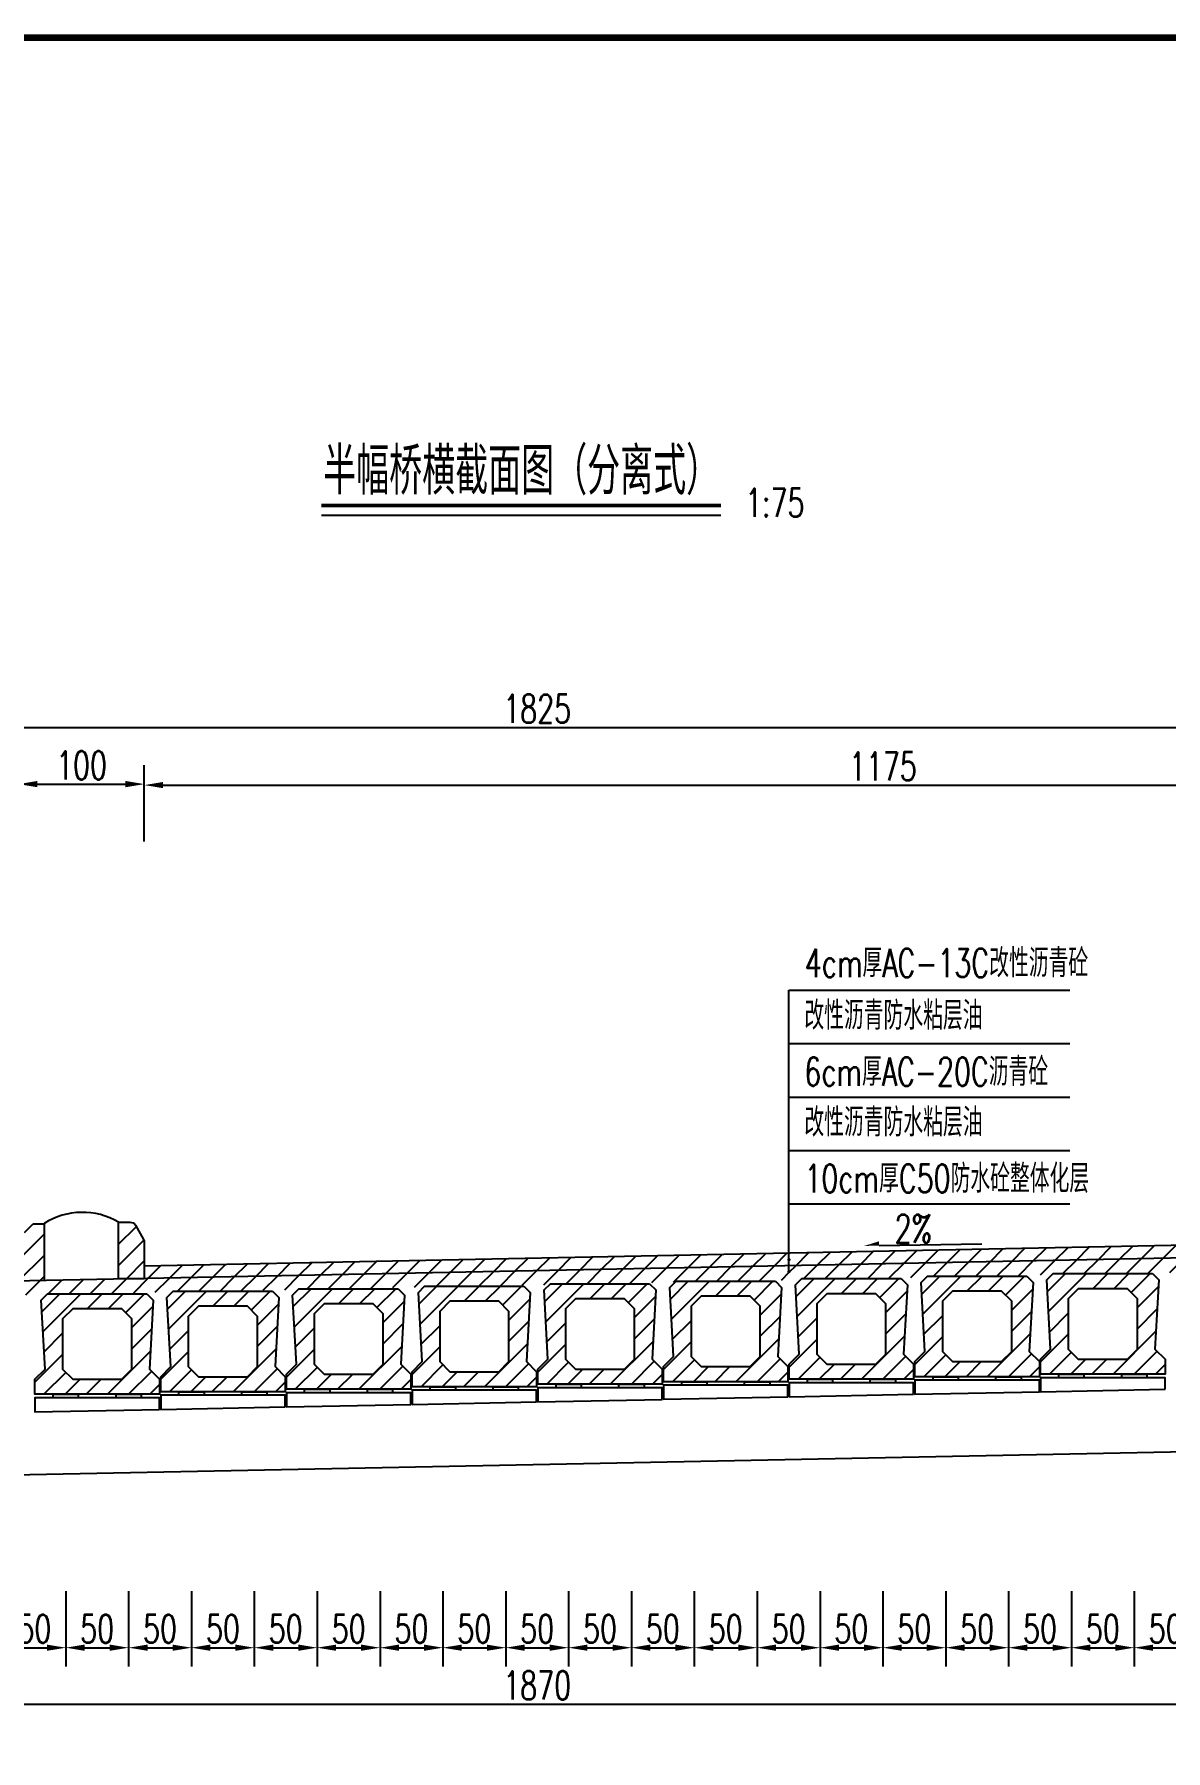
# Model space of a CAD drawing. Header units: millimetres. Extents: x -51 to 12129, y -1309 to -715.
# Drawn here: x 538.8 to 658.8, y -1203.4 to -1021.3 of the extents above; entities that cross this region are included whole.
import ezdxf
from ezdxf.enums import TextEntityAlignment as Align

# ---------------------------------------------------------------- set-up
doc = ezdxf.new("R2010")
doc.units = ezdxf.units.MM
doc.header["$LTSCALE"] = 0.25
for name, color, linetype in [('YOLLOW', 7, 'Continuous'), ('填充', 8, 'Continuous'), ('尺寸标注', 2, 'Continuous'), ('文字', 7, 'Continuous'), ('标注', 4, 'Continuous'), ('次轮廓线', 7, 'Continuous'), ('轮廓线', 1, 'Continuous')]:
    doc.layers.add(name, color=color, linetype=linetype)
doc.styles.get("Standard").update_dxf_attribs({"font": 'simplex1.shx', "width": 0.7, "bigfont": 'hztxt.shx'})
doc.dimstyles.new('比例1：75', dxfattribs={"dimtxt": 3, "dimasz": 2, "dimexe": 2, "dimexo": 1, "dimgap": 0.5, "dimtad": 1, "dimlfac": 7.5, "dimzin": 13, "dimdsep": 46, "dimtxsty": 'Standard', "dimcen": -0.09, "dimclrd": 256, "dimclre": 256, "dimclrt": 7, "dimaunit": 1, "dimadec": 0, "dimazin": 2, "dimtfac": 0.0005, "dimtix": 1, "dimtmove": 2, "dimatfit": 3, "dimfxl": 0, "dimtolj": 1, "dimtzin": 13, "dimarcsym": 0})
pattern_1 = [(45, (-596.2586, -35.1503), (-1.122532, 1.122532), [])]

# ---------------------------------------------------------------- blocks, each defined once
blk = doc.blocks.new('*D1836')
at = {"layer": 'Defpoints', "color": 0}
for p in [(713.84, -1094.84), (470.5, -1150.59), (713.84, -1150.59)]:
    blk.add_point(p, dxfattribs=at)
at = {"layer": '标注', "lineweight": -2}
for p, q in [((470.5, -1100.84), (470.5, -1092.84)), ((713.84, -1100.84), (713.84, -1092.84)), ((472.5, -1094.84), (711.84, -1094.84))]:
    blk.add_line(p, q, dxfattribs=at)
at = {"layer": '标注'}
for points in [[(472.5, -1094.5), (472.5, -1095.17), (470.5, -1094.84)], [(711.84, -1094.5), (711.84, -1095.17), (713.84, -1094.84)]]:
    blk.add_solid(points, dxfattribs=at)
at = {"layer": '标注', "color": 7, "insert": (592.17, -1092.84), "char_height": 3, "attachment_point": 5}
blk.add_mtext('\\A1;1825', dxfattribs=at)
blk = doc.blocks.new('*D1839')
at = {"layer": 'Defpoints', "color": 0}
for p in [(550.5, -1100.84), (537.17, -1151.95), (550.5, -1151.39)]:
    blk.add_point(p, dxfattribs=at)
at = {"layer": '标注', "lineweight": -2}
for p, q in [((537.17, -1106.84), (537.17, -1098.84)), ((550.5, -1106.84), (550.5, -1098.84)), ((539.17, -1100.84), (548.5, -1100.84))]:
    blk.add_line(p, q, dxfattribs=at)
at = {"layer": '标注'}
for points in [[(539.17, -1100.5), (539.17, -1101.17), (537.17, -1100.84)], [(548.5, -1100.5), (548.5, -1101.17), (550.5, -1100.84)]]:
    blk.add_solid(points, dxfattribs=at)
at = {"layer": '标注', "color": 7, "insert": (543.84, -1098.84), "char_height": 3, "attachment_point": 5}
blk.add_mtext('\\A1;100', dxfattribs=at)
blk = doc.blocks.new('*D1840')
at = {"layer": 'Defpoints', "color": 0}
for p in [(707.17, -1100.94), (550.5, -1151.39), (707.17, -1151.02)]:
    blk.add_point(p, dxfattribs=at)
at = {"layer": '标注', "lineweight": -2}
for p, q in [((550.5, -1106.94), (550.5, -1098.94)), ((707.17, -1106.94), (707.17, -1098.94)), ((552.5, -1100.94), (705.17, -1100.94))]:
    blk.add_line(p, q, dxfattribs=at)
at = {"layer": '标注'}
for points in [[(552.5, -1100.61), (552.5, -1101.27), (550.5, -1100.94)], [(705.17, -1100.61), (705.17, -1101.27), (707.17, -1100.94)]]:
    blk.add_solid(points, dxfattribs=at)
at = {"layer": '标注', "color": 7, "insert": (628.84, -1098.94), "char_height": 3, "attachment_point": 5}
blk.add_mtext('\\A1;1175', dxfattribs=at)
blk = doc.blocks.new('*D1842')
at = {"layer": 'Defpoints', "color": 0}
for p in [(716.84, -1170.55), (467.5, -1171.15), (716.84, -1198.44)]:
    blk.add_point(p, dxfattribs=at)
at = {"layer": '标注', "lineweight": -2}
for p, q in [((467.5, -1192.44), (467.5, -1200.44)), ((716.84, -1192.44), (716.84, -1200.44)), ((469.5, -1198.44), (714.84, -1198.44))]:
    blk.add_line(p, q, dxfattribs=at)
at = {"layer": '标注'}
for points in [[(469.5, -1198.11), (469.5, -1198.77), (467.5, -1198.44)], [(714.84, -1198.11), (714.84, -1198.77), (716.84, -1198.44)]]:
    blk.add_solid(points, dxfattribs=at)
at = {"layer": '标注', "color": 7, "insert": (592.17, -1196.44), "char_height": 3, "attachment_point": 5}
blk.add_mtext('\\A1;1870', dxfattribs=at)
blk = doc.blocks.new('*D1854')
at = {"layer": 'Defpoints', "color": 0}
for p in [(535.5, -1166.2), (542.17, -1165.94), (542.17, -1192.44)]:
    blk.add_point(p, dxfattribs=at)
at = {"layer": '标注', "lineweight": -2}
for p, q in [((535.5, -1186.44), (535.5, -1194.44)), ((542.17, -1186.44), (542.17, -1194.44)), ((537.5, -1192.44), (540.17, -1192.44))]:
    blk.add_line(p, q, dxfattribs=at)
at = {"layer": '标注'}
for points in [[(537.5, -1192.11), (537.5, -1192.77), (535.5, -1192.44)], [(540.17, -1192.11), (540.17, -1192.77), (542.17, -1192.44)]]:
    blk.add_solid(points, dxfattribs=at)
at = {"layer": '标注', "color": 7, "insert": (538.84, -1190.44), "char_height": 3, "attachment_point": 5}
blk.add_mtext('\\A1;50', dxfattribs=at)
blk = doc.blocks.new('*D1855')
at = {"layer": 'Defpoints', "color": 0}
for p in [(542.17, -1165.94), (548.84, -1165.94), (548.84, -1192.44)]:
    blk.add_point(p, dxfattribs=at)
at = {"layer": '标注', "lineweight": -2}
for p, q in [((542.17, -1186.44), (542.17, -1194.44)), ((548.84, -1186.44), (548.84, -1194.44)), ((544.17, -1192.44), (546.84, -1192.44))]:
    blk.add_line(p, q, dxfattribs=at)
at = {"layer": '标注'}
for points in [[(544.17, -1192.11), (544.17, -1192.77), (542.17, -1192.44)], [(546.84, -1192.11), (546.84, -1192.77), (548.84, -1192.44)]]:
    blk.add_solid(points, dxfattribs=at)
at = {"layer": '标注', "color": 7, "insert": (545.5, -1190.44), "char_height": 3, "attachment_point": 5}
blk.add_mtext('\\A1;50', dxfattribs=at)
blk = doc.blocks.new('*D1856')
at = {"layer": 'Defpoints', "color": 0}
for p in [(548.84, -1165.94), (555.5, -1165.67), (555.5, -1192.44)]:
    blk.add_point(p, dxfattribs=at)
at = {"layer": '标注', "lineweight": -2}
for p, q in [((548.84, -1186.44), (548.84, -1194.44)), ((555.5, -1186.44), (555.5, -1194.44)), ((550.84, -1192.44), (553.5, -1192.44))]:
    blk.add_line(p, q, dxfattribs=at)
at = {"layer": '标注'}
for points in [[(550.84, -1192.11), (550.84, -1192.77), (548.84, -1192.44)], [(553.5, -1192.11), (553.5, -1192.77), (555.5, -1192.44)]]:
    blk.add_solid(points, dxfattribs=at)
at = {"layer": '标注', "color": 7, "insert": (552.17, -1190.44), "char_height": 3, "attachment_point": 5}
blk.add_mtext('\\A1;50', dxfattribs=at)
blk = doc.blocks.new('*D1857')
at = {"layer": 'Defpoints', "color": 0}
for p in [(555.5, -1165.67), (562.17, -1165.67), (562.17, -1192.44)]:
    blk.add_point(p, dxfattribs=at)
at = {"layer": '标注', "lineweight": -2}
for p, q in [((555.5, -1186.44), (555.5, -1194.44)), ((562.17, -1186.44), (562.17, -1194.44)), ((557.5, -1192.44), (560.17, -1192.44))]:
    blk.add_line(p, q, dxfattribs=at)
at = {"layer": '标注'}
for points in [[(557.5, -1192.11), (557.5, -1192.77), (555.5, -1192.44)], [(560.17, -1192.11), (560.17, -1192.77), (562.17, -1192.44)]]:
    blk.add_solid(points, dxfattribs=at)
at = {"layer": '标注', "color": 7, "insert": (558.84, -1190.44), "char_height": 3, "attachment_point": 5}
blk.add_mtext('\\A1;50', dxfattribs=at)
blk = doc.blocks.new('*D1858')
at = {"layer": 'Defpoints', "color": 0}
for p in [(562.17, -1165.67), (568.84, -1165.4), (568.84, -1192.44)]:
    blk.add_point(p, dxfattribs=at)
at = {"layer": '标注', "lineweight": -2}
for p, q in [((562.17, -1186.44), (562.17, -1194.44)), ((568.84, -1186.44), (568.84, -1194.44)), ((564.17, -1192.44), (566.84, -1192.44))]:
    blk.add_line(p, q, dxfattribs=at)
at = {"layer": '标注'}
for points in [[(564.17, -1192.11), (564.17, -1192.77), (562.17, -1192.44)], [(566.84, -1192.11), (566.84, -1192.77), (568.84, -1192.44)]]:
    blk.add_solid(points, dxfattribs=at)
at = {"layer": '标注', "color": 7, "insert": (565.5, -1190.44), "char_height": 3, "attachment_point": 5}
blk.add_mtext('\\A1;50', dxfattribs=at)
blk = doc.blocks.new('*D1859')
at = {"layer": 'Defpoints', "color": 0}
for p in [(568.84, -1165.4), (575.5, -1165.4), (575.5, -1192.44)]:
    blk.add_point(p, dxfattribs=at)
at = {"layer": '标注', "lineweight": -2}
for p, q in [((568.84, -1186.44), (568.84, -1194.44)), ((575.5, -1186.44), (575.5, -1194.44)), ((570.84, -1192.44), (573.5, -1192.44))]:
    blk.add_line(p, q, dxfattribs=at)
at = {"layer": '标注'}
for points in [[(570.84, -1192.11), (570.84, -1192.77), (568.84, -1192.44)], [(573.5, -1192.11), (573.5, -1192.77), (575.5, -1192.44)]]:
    blk.add_solid(points, dxfattribs=at)
at = {"layer": '标注', "color": 7, "insert": (572.17, -1190.44), "char_height": 3, "attachment_point": 5}
blk.add_mtext('\\A1;50', dxfattribs=at)
blk = doc.blocks.new('*D1860')
at = {"layer": 'Defpoints', "color": 0}
for p in [(582.17, -1165.14), (575.5, -1165.4), (582.17, -1192.44)]:
    blk.add_point(p, dxfattribs=at)
at = {"layer": '标注', "lineweight": -2}
for p, q in [((575.5, -1186.44), (575.5, -1194.44)), ((582.17, -1186.44), (582.17, -1194.44)), ((577.5, -1192.44), (580.17, -1192.44))]:
    blk.add_line(p, q, dxfattribs=at)
at = {"layer": '标注'}
for points in [[(577.5, -1192.11), (577.5, -1192.77), (575.5, -1192.44)], [(580.17, -1192.11), (580.17, -1192.77), (582.17, -1192.44)]]:
    blk.add_solid(points, dxfattribs=at)
at = {"layer": '标注', "color": 7, "insert": (578.84, -1190.44), "char_height": 3, "attachment_point": 5}
blk.add_mtext('\\A1;50', dxfattribs=at)
blk = doc.blocks.new('*D1861')
at = {"layer": 'Defpoints', "color": 0}
for p in [(582.17, -1165.14), (588.84, -1165.14), (588.84, -1192.44)]:
    blk.add_point(p, dxfattribs=at)
at = {"layer": '标注', "lineweight": -2}
for p, q in [((582.17, -1186.44), (582.17, -1194.44)), ((588.84, -1186.44), (588.84, -1194.44)), ((584.17, -1192.44), (586.84, -1192.44))]:
    blk.add_line(p, q, dxfattribs=at)
at = {"layer": '标注'}
for points in [[(584.17, -1192.11), (584.17, -1192.77), (582.17, -1192.44)], [(586.84, -1192.11), (586.84, -1192.77), (588.84, -1192.44)]]:
    blk.add_solid(points, dxfattribs=at)
at = {"layer": '标注', "color": 7, "insert": (585.5, -1190.44), "char_height": 3, "attachment_point": 5}
blk.add_mtext('\\A1;50', dxfattribs=at)
blk = doc.blocks.new('*D1862')
at = {"layer": 'Defpoints', "color": 0}
for p in [(588.84, -1165.14), (595.5, -1164.87), (595.5, -1192.44)]:
    blk.add_point(p, dxfattribs=at)
at = {"layer": '标注', "lineweight": -2}
for p, q in [((588.84, -1186.44), (588.84, -1194.44)), ((595.5, -1186.44), (595.5, -1194.44)), ((590.84, -1192.44), (593.5, -1192.44))]:
    blk.add_line(p, q, dxfattribs=at)
at = {"layer": '标注'}
for points in [[(590.84, -1192.11), (590.84, -1192.77), (588.84, -1192.44)], [(593.5, -1192.11), (593.5, -1192.77), (595.5, -1192.44)]]:
    blk.add_solid(points, dxfattribs=at)
at = {"layer": '标注', "color": 7, "insert": (592.17, -1190.44), "char_height": 3, "attachment_point": 5}
blk.add_mtext('\\A1;50', dxfattribs=at)
blk = doc.blocks.new('*D1863')
at = {"layer": 'Defpoints', "color": 0}
for p in [(595.5, -1164.87), (602.17, -1164.87), (602.17, -1192.44)]:
    blk.add_point(p, dxfattribs=at)
at = {"layer": '标注', "lineweight": -2}
for p, q in [((595.5, -1186.44), (595.5, -1194.44)), ((602.17, -1186.44), (602.17, -1194.44)), ((597.5, -1192.44), (600.17, -1192.44))]:
    blk.add_line(p, q, dxfattribs=at)
at = {"layer": '标注'}
for points in [[(597.5, -1192.11), (597.5, -1192.77), (595.5, -1192.44)], [(600.17, -1192.11), (600.17, -1192.77), (602.17, -1192.44)]]:
    blk.add_solid(points, dxfattribs=at)
at = {"layer": '标注', "color": 7, "insert": (598.84, -1190.44), "char_height": 3, "attachment_point": 5}
blk.add_mtext('\\A1;50', dxfattribs=at)
blk = doc.blocks.new('*D1864')
at = {"layer": 'Defpoints', "color": 0}
for p in [(602.17, -1164.87), (608.84, -1164.6), (608.84, -1192.44)]:
    blk.add_point(p, dxfattribs=at)
at = {"layer": '标注', "lineweight": -2}
for p, q in [((602.17, -1186.44), (602.17, -1194.44)), ((608.84, -1186.44), (608.84, -1194.44)), ((604.17, -1192.44), (606.84, -1192.44))]:
    blk.add_line(p, q, dxfattribs=at)
at = {"layer": '标注'}
for points in [[(604.17, -1192.11), (604.17, -1192.77), (602.17, -1192.44)], [(606.84, -1192.11), (606.84, -1192.77), (608.84, -1192.44)]]:
    blk.add_solid(points, dxfattribs=at)
at = {"layer": '标注', "color": 7, "insert": (605.5, -1190.44), "char_height": 3, "attachment_point": 5}
blk.add_mtext('\\A1;50', dxfattribs=at)
blk = doc.blocks.new('*D1865')
at = {"layer": 'Defpoints', "color": 0}
for p in [(608.84, -1164.6), (615.5, -1164.6), (615.5, -1192.44)]:
    blk.add_point(p, dxfattribs=at)
at = {"layer": '标注', "lineweight": -2}
for p, q in [((608.84, -1186.44), (608.84, -1194.44)), ((615.5, -1186.44), (615.5, -1194.44)), ((610.84, -1192.44), (613.5, -1192.44))]:
    blk.add_line(p, q, dxfattribs=at)
at = {"layer": '标注'}
for points in [[(610.84, -1192.11), (610.84, -1192.77), (608.84, -1192.44)], [(613.5, -1192.11), (613.5, -1192.77), (615.5, -1192.44)]]:
    blk.add_solid(points, dxfattribs=at)
at = {"layer": '标注', "color": 7, "insert": (612.17, -1190.44), "char_height": 3, "attachment_point": 5}
blk.add_mtext('\\A1;50', dxfattribs=at)
blk = doc.blocks.new('*D1866')
at = {"layer": 'Defpoints', "color": 0}
for p in [(615.5, -1164.6), (622.17, -1164.34), (622.17, -1192.44)]:
    blk.add_point(p, dxfattribs=at)
at = {"layer": '标注', "lineweight": -2}
for p, q in [((615.5, -1186.44), (615.5, -1194.44)), ((622.17, -1186.44), (622.17, -1194.44)), ((617.5, -1192.44), (620.17, -1192.44))]:
    blk.add_line(p, q, dxfattribs=at)
at = {"layer": '标注'}
for points in [[(617.5, -1192.11), (617.5, -1192.77), (615.5, -1192.44)], [(620.17, -1192.11), (620.17, -1192.77), (622.17, -1192.44)]]:
    blk.add_solid(points, dxfattribs=at)
at = {"layer": '标注', "color": 7, "insert": (618.84, -1190.44), "char_height": 3, "attachment_point": 5}
blk.add_mtext('\\A1;50', dxfattribs=at)
blk = doc.blocks.new('*D1867')
at = {"layer": 'Defpoints', "color": 0}
for p in [(622.17, -1164.34), (628.84, -1164.34), (628.84, -1192.44)]:
    blk.add_point(p, dxfattribs=at)
at = {"layer": '标注', "lineweight": -2}
for p, q in [((622.17, -1186.44), (622.17, -1194.44)), ((628.84, -1186.44), (628.84, -1194.44)), ((624.17, -1192.44), (626.84, -1192.44))]:
    blk.add_line(p, q, dxfattribs=at)
at = {"layer": '标注'}
for points in [[(624.17, -1192.11), (624.17, -1192.77), (622.17, -1192.44)], [(626.84, -1192.11), (626.84, -1192.77), (628.84, -1192.44)]]:
    blk.add_solid(points, dxfattribs=at)
at = {"layer": '标注', "color": 7, "insert": (625.5, -1190.44), "char_height": 3, "attachment_point": 5}
blk.add_mtext('\\A1;50', dxfattribs=at)
blk = doc.blocks.new('*D1868')
at = {"layer": 'Defpoints', "color": 0}
for p in [(628.84, -1164.34), (635.5, -1164.07), (635.5, -1192.44)]:
    blk.add_point(p, dxfattribs=at)
at = {"layer": '标注', "lineweight": -2}
for p, q in [((628.84, -1186.44), (628.84, -1194.44)), ((635.5, -1186.44), (635.5, -1194.44)), ((630.84, -1192.44), (633.5, -1192.44))]:
    blk.add_line(p, q, dxfattribs=at)
at = {"layer": '标注'}
for points in [[(630.84, -1192.11), (630.84, -1192.77), (628.84, -1192.44)], [(633.5, -1192.11), (633.5, -1192.77), (635.5, -1192.44)]]:
    blk.add_solid(points, dxfattribs=at)
at = {"layer": '标注', "color": 7, "insert": (632.17, -1190.44), "char_height": 3, "attachment_point": 5}
blk.add_mtext('\\A1;50', dxfattribs=at)
blk = doc.blocks.new('*D1869')
at = {"layer": 'Defpoints', "color": 0}
for p in [(635.5, -1164.07), (642.17, -1164.07), (642.17, -1192.44)]:
    blk.add_point(p, dxfattribs=at)
at = {"layer": '标注', "lineweight": -2}
for p, q in [((635.5, -1186.44), (635.5, -1194.44)), ((642.17, -1186.44), (642.17, -1194.44)), ((637.5, -1192.44), (640.17, -1192.44))]:
    blk.add_line(p, q, dxfattribs=at)
at = {"layer": '标注'}
for points in [[(637.5, -1192.11), (637.5, -1192.77), (635.5, -1192.44)], [(640.17, -1192.11), (640.17, -1192.77), (642.17, -1192.44)]]:
    blk.add_solid(points, dxfattribs=at)
at = {"layer": '标注', "color": 7, "insert": (638.84, -1190.44), "char_height": 3, "attachment_point": 5}
blk.add_mtext('\\A1;50', dxfattribs=at)
blk = doc.blocks.new('*D1870')
at = {"layer": 'Defpoints', "color": 0}
for p in [(642.17, -1164.07), (648.84, -1163.8), (648.84, -1192.44)]:
    blk.add_point(p, dxfattribs=at)
at = {"layer": '标注', "lineweight": -2}
for p, q in [((642.17, -1186.44), (642.17, -1194.44)), ((648.84, -1186.44), (648.84, -1194.44)), ((644.17, -1192.44), (646.84, -1192.44))]:
    blk.add_line(p, q, dxfattribs=at)
at = {"layer": '标注'}
for points in [[(644.17, -1192.11), (644.17, -1192.77), (642.17, -1192.44)], [(646.84, -1192.11), (646.84, -1192.77), (648.84, -1192.44)]]:
    blk.add_solid(points, dxfattribs=at)
at = {"layer": '标注', "color": 7, "insert": (645.5, -1190.44), "char_height": 3, "attachment_point": 5}
blk.add_mtext('\\A1;50', dxfattribs=at)
blk = doc.blocks.new('*D1871')
at = {"layer": 'Defpoints', "color": 0}
for p in [(648.84, -1163.8), (655.5, -1163.8), (655.5, -1192.44)]:
    blk.add_point(p, dxfattribs=at)
at = {"layer": '标注', "lineweight": -2}
for p, q in [((648.84, -1186.44), (648.84, -1194.44)), ((655.5, -1186.44), (655.5, -1194.44)), ((650.84, -1192.44), (653.5, -1192.44))]:
    blk.add_line(p, q, dxfattribs=at)
at = {"layer": '标注'}
for points in [[(650.84, -1192.11), (650.84, -1192.77), (648.84, -1192.44)], [(653.5, -1192.11), (653.5, -1192.77), (655.5, -1192.44)]]:
    blk.add_solid(points, dxfattribs=at)
at = {"layer": '标注', "color": 7, "insert": (652.17, -1190.44), "char_height": 3, "attachment_point": 5}
blk.add_mtext('\\A1;50', dxfattribs=at)
blk = doc.blocks.new('*D1872')
at = {"layer": 'Defpoints', "color": 0}
for p in [(655.5, -1163.8), (662.17, -1163.54), (662.17, -1192.44)]:
    blk.add_point(p, dxfattribs=at)
at = {"layer": '标注', "lineweight": -2}
for p, q in [((655.5, -1186.44), (655.5, -1194.44)), ((662.17, -1186.44), (662.17, -1194.44)), ((657.5, -1192.44), (660.17, -1192.44))]:
    blk.add_line(p, q, dxfattribs=at)
at = {"layer": '标注'}
for points in [[(657.5, -1192.11), (657.5, -1192.77), (655.5, -1192.44)], [(660.17, -1192.11), (660.17, -1192.77), (662.17, -1192.44)]]:
    blk.add_solid(points, dxfattribs=at)
at = {"layer": '标注', "color": 7, "insert": (658.84, -1190.44), "char_height": 3, "attachment_point": 5}
blk.add_mtext('\\A1;50', dxfattribs=at)

msp = doc.modelspace()

# ---------------------------------------------------------------- hatches: boundary and pattern name
at = {"layer": '填充'}
h = msp.add_hatch(dxfattribs=at)
h.set_pattern_fill('ANSI31', color=256, scale=0.5, style=0)
h.set_pattern_definition(pattern_1)
h.paths.add_polyline_path([(550.50212, -1149.47492, 0.129788417), (550.41523, -1149.14583), (549.5585, -1147.63648, 0.269914508), (548.97872, -1147.2989), (547.77472, -1147.2989), (547.77472, -1153.2989), (550.50212, -1153.2989)])
h.paths.add_polyline_path([(550.50212, -1151.9653), (550.50212, -1153.2989), (618.87911, -1151.9348), (618.87911, -1151.33582, -0.414213562), (618.81573, -1151.27244, -0.414213562), (618.87911, -1151.20906), (618.87911, -1150.6012)])
h.paths.add_polyline_path([(618.87911, -1150.6012), (618.87911, -1151.20906, -0.414213562), (618.94249, -1151.27244, -0.414213562), (618.87911, -1151.33582), (618.87911, -1151.9348), (707.16879, -1150.17344), (707.16879, -1148.83984)])
h.paths.add_polyline_path([(707.16879, -1148.69477), (707.16879, -1151.69515), (713.83545, -1151.69515), (713.83545, -1149.69477), (712.50812, -1136.42147, 0.385313586), (712.44179, -1136.36144), (709.89574, -1136.36144, 0.385122823), (709.82941, -1136.42143), (708.83545, -1146.29477)])
h = msp.add_hatch(dxfattribs=at)
h.set_pattern_fill('ANSI31', color=256, scale=0.5, style=0)
h.set_pattern_definition(pattern_1)
h.paths.add_polyline_path([(475.83559, -1156.22848), (475.83559, -1151.8848), (473.83559, -1151.8648), (473.83559, -1148.79801), (470.50172, -1148.79801), (470.50172, -1156.22848)])
h.paths.add_polyline_path([(504.65227, -1150.83956), (504.65227, -1150.38576, -1), (504.65227, -1150.25901), (504.65227, -1149.77284), (473.83559, -1149.46468), (473.83559, -1150.5314)])
h.paths.add_polyline_path([(473.83559, -1150.5314), (473.83559, -1151.8648), (537.16879, -1152.49813), (537.16879, -1151.16473), (504.65227, -1150.83956), (504.65227, -1151.34781, -2.414213562), (504.58889, -1151.41119, -0.414213562), (504.65227, -1151.34781), (504.65227, -1150.83956)])
h.paths.add_polyline_path([(537.16879, -1151.16473), (537.16879, -1150.09801), (504.65227, -1149.77284), (504.65227, -1150.25901, -1), (504.65227, -1150.38576), (504.65227, -1150.83956)])
h.paths.add_polyline_path([(537.16879, -1152.49813), (535.83545, -1152.4848), (535.83545, -1153.5915), (539.89619, -1153.51049), (539.89619, -1147.51046), (538.69218, -1147.51046, 0.269914508), (538.11241, -1147.84803), (537.25567, -1149.35738, 0.129788417), (537.16879, -1149.68647)])
h.paths.add_polyline_path([(522.16892, -1153.86414), (522.16892, -1152.34813), (519.50226, -1152.32146), (519.50226, -1153.91734)])
h.paths.add_polyline_path([(507.16892, -1154.16339), (507.16892, -1152.19813), (504.50226, -1152.17146), (504.50226, -1154.21659)])
h.paths.add_polyline_path([(492.16892, -1152.04813), (489.50226, -1152.02146), (489.50226, -1154.51583), (492.16892, -1154.46263)])
h = msp.add_hatch(dxfattribs=at)
h.set_pattern_fill('ANSI31', color=256, scale=0.5, style=0)
h.set_pattern_definition(pattern_1)
h.paths.add_polyline_path([(606.80199, -1153.66199), (606.90216, -1153.56182), (611.91368, -1153.56182), (620.12983, -1153.40081), (620.23549, -1153.29515), (625.52152, -1153.29515), (633.45767, -1153.13963), (633.56881, -1153.02848), (639.12935, -1153.02848), (646.78551, -1152.87845), (646.90214, -1152.76182), (652.73719, -1152.76182), (660.11335, -1152.61727), (660.23546, -1152.49515), (666.34502, -1152.49515), (673.44118, -1152.35609), (673.56879, -1152.22848), (679.95286, -1152.22848), (686.76902, -1152.09491), (686.90211, -1151.96182), (693.56069, -1151.96182), (700.09687, -1151.83373), (700.23546, -1151.69515), (707.16879, -1151.69515), (707.16879, -1150.17344), (618.87911, -1151.9348), (618.87911, -1152.48752, -2.414213562), (618.81573, -1152.5509, -0.414213562), (618.87911, -1152.48752), (618.87911, -1151.9348), (475.83559, -1154.78848), (475.83559, -1156.22848), (486.85145, -1156.0126), (486.90223, -1155.96182), (489.44317, -1155.96182), (500.17928, -1155.75142), (500.23556, -1155.69515), (503.051, -1155.69515), (513.50712, -1155.49025), (513.56888, -1155.42848), (516.65884, -1155.42848), (526.83496, -1155.22907), (526.90221, -1155.16182), (530.26667, -1155.16182), (540.1628, -1154.96789), (540.23553, -1154.89515), (543.87451, -1154.89515), (553.49064, -1154.70671), (553.56886, -1154.62848), (557.48234, -1154.62848), (566.81848, -1154.44553), (566.90218, -1154.36182), (571.09018, -1154.36182), (580.14631, -1154.18435), (580.23551, -1154.09515), (584.69801, -1154.09515), (593.47415, -1153.92317), (593.56883, -1153.82848), (598.30585, -1153.82848)])
h = msp.add_hatch(dxfattribs=at)
h.set_pattern_fill('ANSI31', color=256, scale=0.5, style=0)
h.set_pattern_definition([(45, (-525.254, -285.2277), (-1.122532, 1.122532), [])])
h.paths.add_polyline_path([(592.09919, -1164.76186), (592.09919, -1163.16191), (591.03255, -1162.09526), (591.43254, -1154.76212), (590.76589, -1154.09547), (580.23281, -1154.09547), (579.56618, -1154.76212), (579.96617, -1162.09527), (578.89953, -1163.16191), (578.89953, -1164.76187)])
h.paths.add_polyline_path([(582.89943, -1163.16191), (581.83278, -1162.09527), (581.83278, -1156.76208), (582.89943, -1155.69544), (588.09929, -1155.69543), (589.16593, -1156.76207), (589.16593, -1162.09527), (588.09929, -1163.16191)], flags=16)
h = msp.add_hatch(dxfattribs=at)
h.set_pattern_fill('ANSI31', color=256, scale=0.5, style=0)
h.set_pattern_definition([(45, (-511.921, -284.9611), (-1.122532, 1.122532), [])])
h.paths.add_polyline_path([(605.43218, -1164.4952), (605.43218, -1162.89525), (604.36554, -1161.8286), (604.76553, -1154.49546), (604.09888, -1153.82881), (593.5658, -1153.82881), (592.89917, -1154.49546), (593.29916, -1161.82861), (592.23252, -1162.89525), (592.23252, -1164.49521)])
h.paths.add_polyline_path([(596.23242, -1162.89525), (595.16578, -1161.82861), (595.16578, -1156.49542), (596.23242, -1155.42878), (601.43228, -1155.42877), (602.49893, -1156.49541), (602.49893, -1161.82861), (601.43228, -1162.89525)], flags=16)
h = msp.add_hatch(dxfattribs=at)
h.set_pattern_fill('ANSI31', color=256, scale=0.5, style=0)
h.set_pattern_definition([(45, (-498.5874, -284.6944), (-1.122532, 1.122532), [])])
h.paths.add_polyline_path([(618.76584, -1164.22853), (618.76584, -1162.62858), (617.6992, -1161.56193), (618.09919, -1154.22879), (617.43254, -1153.56214), (606.89946, -1153.56214), (606.23283, -1154.22879), (606.63282, -1161.56194), (605.56618, -1162.62858), (605.56618, -1164.22854)])
h.paths.add_polyline_path([(609.56608, -1162.62858), (608.49943, -1161.56194), (608.49943, -1156.22875), (609.56608, -1155.1621), (614.76594, -1155.16209), (615.83258, -1156.22874), (615.83258, -1161.56194), (614.76594, -1162.62858)], flags=16)
h = msp.add_hatch(dxfattribs=at)
h.set_pattern_fill('ANSI31', color=256, scale=0.5, style=0)
h.set_pattern_definition([(45, (-485.2544, -284.4277), (-1.122532, 1.122532), [])])
h.paths.add_polyline_path([(632.09883, -1163.96187), (632.09883, -1162.36192), (631.03219, -1161.29527), (631.43218, -1153.96213), (630.76553, -1153.29548), (620.23245, -1153.29548), (619.56582, -1153.96213), (619.96581, -1161.29528), (618.89917, -1162.36192), (618.89917, -1163.96188)])
h.paths.add_polyline_path([(622.89907, -1162.36192), (621.83243, -1161.29528), (621.83243, -1155.96209), (622.89907, -1154.89544), (628.09893, -1154.89543), (629.16558, -1155.96208), (629.16558, -1161.29528), (628.09893, -1162.36192)], flags=16)
h = msp.add_hatch(dxfattribs=at)
h.set_pattern_fill('ANSI31', color=256, scale=0.5, style=0)
h.set_pattern_definition([(45, (-471.9207, -284.161), (-1.122532, 1.122532), [])])
h.paths.add_polyline_path([(645.43249, -1163.69519), (645.43249, -1162.09525), (644.36585, -1161.02859), (644.76584, -1153.69545), (644.09919, -1153.0288), (633.56611, -1153.0288), (632.89948, -1153.69545), (633.29947, -1161.0286), (632.23283, -1162.09525), (632.23283, -1163.6952)])
h.paths.add_polyline_path([(636.23273, -1162.09525), (635.16608, -1161.0286), (635.16608, -1155.69541), (636.23273, -1154.62877), (641.43259, -1154.62876), (642.49923, -1155.6954), (642.49923, -1161.0286), (641.43259, -1162.09525)], flags=16)
h = msp.add_hatch(dxfattribs=at)
h.set_pattern_fill('ANSI31', color=256, scale=0.5, style=0)
h.set_pattern_definition([(45, (-458.5877, -283.8944), (-1.122532, 1.122532), [])])
h.paths.add_polyline_path([(658.76548, -1163.42853), (658.76548, -1161.82859), (657.69884, -1160.76193), (658.09883, -1153.42879), (657.43218, -1152.76214), (646.8991, -1152.76214), (646.23247, -1153.42879), (646.63246, -1160.76194), (645.56582, -1161.82859), (645.56582, -1163.42854)])
h.paths.add_polyline_path([(649.56572, -1161.82859), (648.49908, -1160.76194), (648.49908, -1155.42875), (649.56572, -1154.36211), (654.76558, -1154.3621), (655.83223, -1155.42874), (655.83223, -1160.76194), (654.76558, -1161.82859)], flags=16)
h = msp.add_hatch(dxfattribs=at)
h.set_pattern_fill('ANSI31', color=256, scale=0.5, style=0)
h.set_pattern_definition([(45, (-565.253, -286.0277), (-1.122532, 1.122532), [])])
h.paths.add_polyline_path([(552.10021, -1165.56184), (552.10021, -1163.96189), (551.03357, -1162.89524), (551.43356, -1155.5621), (550.76691, -1154.89545), (540.23383, -1154.89545), (539.5672, -1155.5621), (539.9672, -1162.89525), (538.90055, -1163.96189), (538.90055, -1165.56185)])
h.paths.add_polyline_path([(542.90045, -1163.96189), (541.83381, -1162.89525), (541.83381, -1157.56206), (542.90045, -1156.49542), (548.10031, -1156.49541), (549.16696, -1157.56205), (549.16696, -1162.89525), (548.10031, -1163.96189)], flags=16)
h = msp.add_hatch(dxfattribs=at)
h.set_pattern_fill('ANSI31', color=256, scale=0.5, style=0)
h.set_pattern_definition([(45, (-551.92, -285.761), (-1.122532, 1.122532), [])])
h.paths.add_polyline_path([(565.43321, -1165.29518), (565.43321, -1163.69523), (564.36656, -1162.62858), (564.76656, -1155.29544), (564.09991, -1154.62879), (553.56682, -1154.62879), (552.90019, -1155.29544), (553.30019, -1162.62859), (552.23354, -1163.69523), (552.23354, -1165.29519)])
h.paths.add_polyline_path([(556.23344, -1163.69523), (555.1668, -1162.62859), (555.1668, -1157.2954), (556.23344, -1156.22876), (561.43331, -1156.22875), (562.49995, -1157.29539), (562.49995, -1162.62859), (561.43331, -1163.69523)], flags=16)
h = msp.add_hatch(dxfattribs=at)
h.set_pattern_fill('ANSI31', color=256, scale=0.5, style=0)
h.set_pattern_definition([(45, (-538.587, -285.4944), (-1.122532, 1.122532), [])])
h.paths.add_polyline_path([(578.7662, -1165.02852), (578.7662, -1163.42857), (577.69955, -1162.36192), (578.09955, -1155.02878), (577.4329, -1154.36213), (566.89982, -1154.36213), (566.23319, -1155.02878), (566.63318, -1162.36193), (565.56654, -1163.42857), (565.56654, -1165.02853)])
h.paths.add_polyline_path([(569.56644, -1163.42857), (568.49979, -1162.36193), (568.49979, -1157.02874), (569.56644, -1155.9621), (574.7663, -1155.96209), (575.83294, -1157.02873), (575.83294, -1162.36193), (574.7663, -1163.42857)], flags=16)

# ---------------------------------------------------------------- linework, layer by layer
at = {"const_width": 0.7}
msp.add_lwpolyline([(779.3309, -1021.65471), (399.3309, -1021.65471), (399.3309, -1298.65471), (779.3309, -1298.65471), (779.3309, -1021.65471)], dxfattribs=at)
msp.add_arc((543.94009, -1153.88872), 7.62431, 59.8047954, 122.126843)
at = {"layer": 'YOLLOW', "color": 0}
msp.add_line((618.87911, -1152.48752), (618.87911, -1122.70579), dxfattribs=at)
at = {"layer": '尺寸标注', "color": 7, "linetype": 'Continuous'}
for p, q in [((618.87911, -1122.70579), (648.66567, -1122.70579)), ((618.87911, -1128.36763), (648.66567, -1128.36763)), ((618.87911, -1134.02946), (648.66567, -1134.02946)), ((618.87911, -1139.69129), (648.66567, -1139.69129)), ((618.87911, -1145.35313), (648.66567, -1145.35313))]:
    msp.add_line(p, q, dxfattribs=at)
at = {"layer": '尺寸标注', "color": 1, "linetype": 'Continuous'}
for centre in [(618.87911, -1151.27244), (618.87911, -1152.5509)]:
    msp.add_circle(centre, 0.06338, dxfattribs=at)
at = {"layer": '文字'}
msp.add_line((569.28287, -1072.29314), (611.66082, -1072.29314), dxfattribs=at)
at = {"layer": '文字', "ltscale": 10}
msp.add_line((628.43132, -1149.77812, -0.05458), (639.33926, -1149.58554, -0.05458), dxfattribs=at)
at = {"layer": '文字', "const_width": 0.4}
msp.add_lwpolyline([(569.28287, -1071.29314), (611.66082, -1071.29314)], dxfattribs=at)
at = {"layer": '文字', "ltscale": 10}
msp.add_solid([(626.83026, -1149.83031, -0.05458), (628.4238, -1149.33493, -0.05458), (628.43132, -1149.77812, -0.05458)], dxfattribs=at)
at = {"layer": '次轮廓线'}
for points in [[(590.76886, -1154.09515), (591.43552, -1154.76182), (591.03552, -1162.09514), (592.10219, -1163.16182), (592.10219, -1164.76181), (578.9022, -1164.76182), (578.9022, -1163.16182), (579.96887, -1162.09515), (579.56886, -1154.76182), (580.23551, -1154.09515)], [(604.10218, -1153.82848), (604.76885, -1154.49515), (604.36884, -1161.82847), (605.43551, -1162.89515), (605.43551, -1164.49514), (592.23552, -1164.49515), (592.23552, -1162.89515), (593.30219, -1161.82848), (592.90219, -1154.49515), (593.56883, -1153.82848)], [(617.43551, -1153.56182), (618.10217, -1154.22848), (617.70217, -1161.56181), (618.76884, -1162.62849), (618.76884, -1164.22847), (605.56885, -1164.22848), (605.56885, -1162.62849), (606.63552, -1161.56182), (606.23551, -1154.22848), (606.90216, -1153.56182)], [(630.76883, -1153.29515), (631.4355, -1153.96182), (631.03549, -1161.29514), (632.10216, -1162.36182), (632.10216, -1163.96181), (618.90217, -1163.96182), (618.90217, -1162.36182), (619.96884, -1161.29515), (619.56884, -1153.96182), (620.23549, -1153.29515)], [(644.10216, -1153.02848), (644.76882, -1153.69515), (644.36882, -1161.02847), (645.43549, -1162.09515), (645.43549, -1163.69514), (632.2355, -1163.69515), (632.2355, -1162.09515), (633.30217, -1161.02848), (632.90216, -1153.69515), (633.56881, -1153.02848)], [(657.43548, -1152.76182), (658.10215, -1153.42848), (657.70214, -1160.76181), (658.76881, -1161.82849), (658.76881, -1163.42847), (645.56882, -1163.42848), (645.56882, -1161.82849), (646.63549, -1160.76182), (646.23549, -1153.42848), (646.90214, -1152.76182)], [(550.76888, -1154.89515), (551.43555, -1155.56182), (551.03554, -1162.89514), (552.10221, -1163.96182), (552.10221, -1165.56181), (538.90222, -1165.56182), (538.90222, -1163.96182), (539.96889, -1162.89515), (539.56889, -1155.56182), (540.23553, -1154.89515)], [(564.1022, -1154.62848), (564.76887, -1155.29515), (564.36887, -1162.62847), (565.43554, -1163.69515), (565.43554, -1165.29514), (552.23555, -1165.29515), (552.23555, -1163.69515), (553.30222, -1162.62848), (552.90221, -1155.29515), (553.56886, -1154.62848)], [(577.43553, -1154.36182), (578.1022, -1155.02848), (577.70219, -1162.36181), (578.76886, -1163.42849), (578.76886, -1165.02847), (565.56887, -1165.02848), (565.56887, -1163.42849), (566.63554, -1162.36182), (566.23554, -1155.02848), (566.90218, -1154.36182)]]:
    msp.add_lwpolyline(points, close=True, dxfattribs=at)
for points in [[(569.56887, -1163.42849), (574.76886, -1163.42849), (575.83553, -1162.36182), (575.83553, -1157.02848), (574.76886, -1155.96181), (569.56887, -1155.96182), (568.5022, -1157.02849), (568.5022, -1162.36182), (569.56887, -1163.42849)], [(582.9022, -1163.16182), (588.10219, -1163.16182), (589.16886, -1162.09515), (589.16886, -1156.76182), (588.10219, -1155.69515), (582.9022, -1155.69516), (581.83553, -1156.76183), (581.83553, -1162.09515), (582.9022, -1163.16182)], [(596.23552, -1162.89515), (601.43551, -1162.89515), (602.50218, -1161.82848), (602.50218, -1156.49515), (601.43551, -1155.42848), (596.23552, -1155.42849), (595.16885, -1156.49516), (595.16885, -1161.82848), (596.23552, -1162.89515)], [(609.56885, -1162.62849), (614.76884, -1162.62849), (615.83551, -1161.56182), (615.83551, -1156.22848), (614.76884, -1155.16181), (609.56885, -1155.16182), (608.50218, -1156.22849), (608.50218, -1161.56182), (609.56885, -1162.62849)], [(622.90217, -1162.36182), (628.10216, -1162.36182), (629.16883, -1161.29515), (629.16883, -1155.96182), (628.10216, -1154.89515), (622.90217, -1154.89516), (621.8355, -1155.96183), (621.8355, -1161.29515), (622.90217, -1162.36182)], [(636.2355, -1162.09515), (641.43549, -1162.09515), (642.50216, -1161.02848), (642.50216, -1155.69515), (641.43549, -1154.62848), (636.2355, -1154.62849), (635.16883, -1155.69516), (635.16883, -1161.02848), (636.2355, -1162.09515)], [(649.56882, -1161.82849), (654.76881, -1161.82849), (655.83549, -1160.76182), (655.83549, -1155.42848), (654.76881, -1154.36181), (649.56882, -1154.36182), (648.50215, -1155.42849), (648.50215, -1160.76182), (649.56882, -1161.82849)], [(542.90222, -1163.96182), (548.10221, -1163.96182), (549.16888, -1162.89515), (549.16888, -1157.56182), (548.10221, -1156.49515), (542.90222, -1156.49516), (541.83555, -1157.56183), (541.83555, -1162.89515), (542.90222, -1163.96182)], [(556.23555, -1163.69515), (561.43554, -1163.69515), (562.50221, -1162.62848), (562.50221, -1157.29515), (561.43554, -1156.22848), (556.23555, -1156.22849), (555.16888, -1157.29516), (555.16888, -1162.62848), (556.23555, -1163.69515)]]:
    msp.add_lwpolyline(points, dxfattribs=at)
at = {"layer": '轮廓线'}
for p, q in [((539.89619, -1147.51046), (538.69218, -1147.51046)), ((539.89619, -1153.51046), (539.89619, -1147.51046)), ((707.16879, -1150.17344), (475.83559, -1154.78848)), ((707.16879, -1148.83984), (550.50212, -1151.9653)), ((716.83545, -1170.54811), (467.50226, -1175.52224))]:
    msp.add_line(p, q, dxfattribs=at)
msp.add_lwpolyline([(550.50212, -1153.2989), (547.77472, -1153.2989), (547.77472, -1147.2989), (548.97872, -1147.2989, -0.269914508), (549.5585, -1147.63648), (550.41523, -1149.14583, -0.129788417), (550.50212, -1149.47492)], format="xyb", close=True, dxfattribs=at)
for points in [[(567.5022, -1165.02848), (570.16887, -1165.02848), (570.16887, -1165.40182), (567.5022, -1165.40182)], [(574.16887, -1165.02848), (576.83553, -1165.02848), (576.83553, -1165.40181), (574.16887, -1165.40181)], [(592.10219, -1166.36315), (592.10219, -1165.13515), (578.9022, -1165.13515), (578.9022, -1166.62715)], [(580.83553, -1164.76182), (583.50219, -1164.76182), (583.50219, -1165.13515), (580.83553, -1165.13515)], [(587.50219, -1164.76181), (590.16886, -1164.76181), (590.16886, -1165.13514), (587.50219, -1165.13514)], [(605.43551, -1166.09648), (605.43551, -1164.86848), (592.23552, -1164.86848), (592.23552, -1166.36048)], [(594.16885, -1164.49515), (596.83552, -1164.49515), (596.83552, -1164.86848), (594.16885, -1164.86848)], [(600.83552, -1164.49514), (603.50218, -1164.49514), (603.50218, -1164.86848), (600.83552, -1164.86848)], [(618.76884, -1165.82982), (618.76884, -1164.60182), (605.56885, -1164.60182), (605.56885, -1166.09382)], [(607.50218, -1164.22848), (610.16884, -1164.22848), (610.16884, -1164.60182), (607.50218, -1164.60182)], [(614.16884, -1164.22848), (616.83551, -1164.22848), (616.83551, -1164.60181), (614.16884, -1164.60181)], [(632.10216, -1165.56315), (632.10216, -1164.33515), (618.90217, -1164.33515), (618.90217, -1165.82715)], [(620.8355, -1163.96182), (623.50217, -1163.96182), (623.50217, -1164.33515), (620.8355, -1164.33515)], [(627.50217, -1163.96181), (630.16883, -1163.96181), (630.16883, -1164.33514), (627.50217, -1164.33514)], [(645.43549, -1165.29648), (645.43549, -1164.06848), (632.2355, -1164.06848), (632.2355, -1165.56048)], [(634.16883, -1163.69515), (636.83549, -1163.69515), (636.83549, -1164.06848), (634.16883, -1164.06848)], [(640.83549, -1163.69514), (643.50216, -1163.69514), (643.50216, -1164.06848), (640.83549, -1164.06848)], [(658.76881, -1165.02982), (658.76881, -1163.80182), (645.56882, -1163.80182), (645.56882, -1165.29382)], [(647.50215, -1163.42848), (650.16882, -1163.42848), (650.16882, -1163.80182), (647.50215, -1163.80182)], [(654.16882, -1163.42848), (656.83549, -1163.42848), (656.83549, -1163.80181), (654.16882, -1163.80181)], [(552.10221, -1167.16315), (552.10221, -1165.93515), (538.90222, -1165.93515), (538.90222, -1167.42715)], [(540.83555, -1165.56182), (543.50222, -1165.56182), (543.50222, -1165.93515), (540.83555, -1165.93515)], [(547.50222, -1165.56181), (550.16888, -1165.56181), (550.16888, -1165.93514), (547.50222, -1165.93514)], [(565.43554, -1166.89648), (565.43554, -1165.66848), (552.23555, -1165.66848), (552.23555, -1167.16048)], [(554.16888, -1165.29515), (556.83554, -1165.29515), (556.83554, -1165.66848), (554.16888, -1165.66848)], [(560.83554, -1165.29514), (563.50221, -1165.29514), (563.50221, -1165.66848), (560.83554, -1165.66848)], [(578.76886, -1166.62982), (578.76886, -1165.40182), (565.56887, -1165.40182), (565.56887, -1166.89382)]]:
    msp.add_lwpolyline(points, close=True, dxfattribs=at)

# ---------------------------------------------------------------- texts
at = {"layer": '尺寸标注', "color": 7, "linetype": 'Continuous', "width": 0.7}
for s, p in [('4cm厚AC-13C改性沥青砼', (620.5539, -1121.31822)), ('改性沥青防水粘层油', (620.50818, -1126.88327)), ('6cm厚AC-20C沥青砼', (620.50818, -1132.84862)), ('改性沥青防水粘层油', (620.50818, -1138.20693)), ('10cm厚C50防水砼整体化层', (620.50818, -1144.17228))]:
    msp.add_text(s, height=3, dxfattribs=at).set_placement(p)
at = {"layer": '文字', "width": 0.7}
for s, height, p in [('半幅桥横截面图（分离式）', 5, (590.47201, -1067.623)), ('1:75', 3, (617.3751, -1070.99405))]:
    msp.add_text(s, height=height, dxfattribs=at).set_placement(p, align=Align.MIDDLE_CENTER)
msp.add_text('2%', height=3, dxfattribs=at).set_placement((630.08691, -1149.49437))

# ---------------------------------------------------------------- dimensions: what is measured, and where the dimension line sits
at = {"layer": '标注'}
for base, p1, p2, picture, middle in [((713.83545, -1094.83802), (470.50172, -1150.59282), (713.83545, -1150.59282), '*D1836', (592.16859, -1092.83802)), ((550.50212, -1100.83802), (537.16879, -1151.94513), (550.50212, -1151.38691), '*D1839', (543.83545, -1098.83802)), ((707.16879, -1100.9413), (550.50212, -1151.38691), (707.16879, -1151.0188), '*D1840', (628.83545, -1098.9413)), ((582.16886, -1192.44084), (575.5022, -1165.40181), (582.16886, -1165.13515), '*D1860', (578.83553, -1190.44084)), ((588.83553, -1192.44084), (582.16886, -1165.13515), (588.83553, -1165.13514), '*D1861', (585.50219, -1190.44084)), ((595.50218, -1192.44084), (588.83553, -1165.13514), (595.50218, -1164.86848), '*D1862', (592.16886, -1190.44084)), ((602.16885, -1192.44084), (595.50218, -1164.86848), (602.16885, -1164.86848), '*D1863', (598.83552, -1190.44084)), ((608.83551, -1192.44084), (602.16885, -1164.86848), (608.83551, -1164.60182), '*D1864', (605.50218, -1190.44084)), ((615.50218, -1192.44084), (608.83551, -1164.60182), (615.50218, -1164.60181), '*D1865', (612.16884, -1190.44084)), ((622.16883, -1192.44084), (615.50218, -1164.60181), (622.16883, -1164.33515), '*D1866', (618.83551, -1190.44084)), ((628.8355, -1192.44084), (622.16883, -1164.33515), (628.8355, -1164.33514), '*D1867', (625.50217, -1190.44084)), ((635.50216, -1192.44084), (628.8355, -1164.33514), (635.50216, -1164.06848), '*D1868', (632.16883, -1190.44084)), ((642.16883, -1192.44084), (635.50216, -1164.06848), (642.16883, -1164.06848), '*D1869', (638.83549, -1190.44084)), ((648.83549, -1192.44084), (642.16883, -1164.06848), (648.83549, -1163.80182), '*D1870', (645.50216, -1190.44084)), ((655.50215, -1192.44084), (648.83549, -1163.80182), (655.50215, -1163.80181), '*D1871', (652.16882, -1190.44084)), ((662.16881, -1192.44084), (655.50215, -1163.80181), (662.16881, -1163.53515), '*D1872', (658.83548, -1190.44084)), ((542.16888, -1192.44084), (535.50223, -1166.20181), (542.16888, -1165.93515), '*D1854', (538.83555, -1190.44084)), ((548.83555, -1192.44084), (542.16888, -1165.93515), (548.83555, -1165.93514), '*D1855', (545.50222, -1190.44084)), ((555.50221, -1192.44084), (548.83555, -1165.93514), (555.50221, -1165.66848), '*D1856', (552.16888, -1190.44084)), ((562.16888, -1192.44084), (555.50221, -1165.66848), (562.16888, -1165.66848), '*D1857', (558.83554, -1190.44084)), ((568.83553, -1192.44084), (562.16888, -1165.66848), (568.83553, -1165.40182), '*D1858', (565.5022, -1190.44084)), ((575.5022, -1192.44084), (568.83553, -1165.40182), (575.5022, -1165.40181), '*D1859', (572.16887, -1190.44084)), ((716.83545, -1198.44084), (467.50226, -1171.1499), (716.83545, -1170.54811), '*D1842', (592.16886, -1196.44084))]:
    dim = msp.add_linear_dim(base=base, p1=p1, p2=p2, dimstyle='比例1：75', dxfattribs=at)
    dim.commit()
    dim.dimension.update_dxf_attribs({"geometry": picture, "text_midpoint": middle})

doc.saveas('drawing.dxf')
